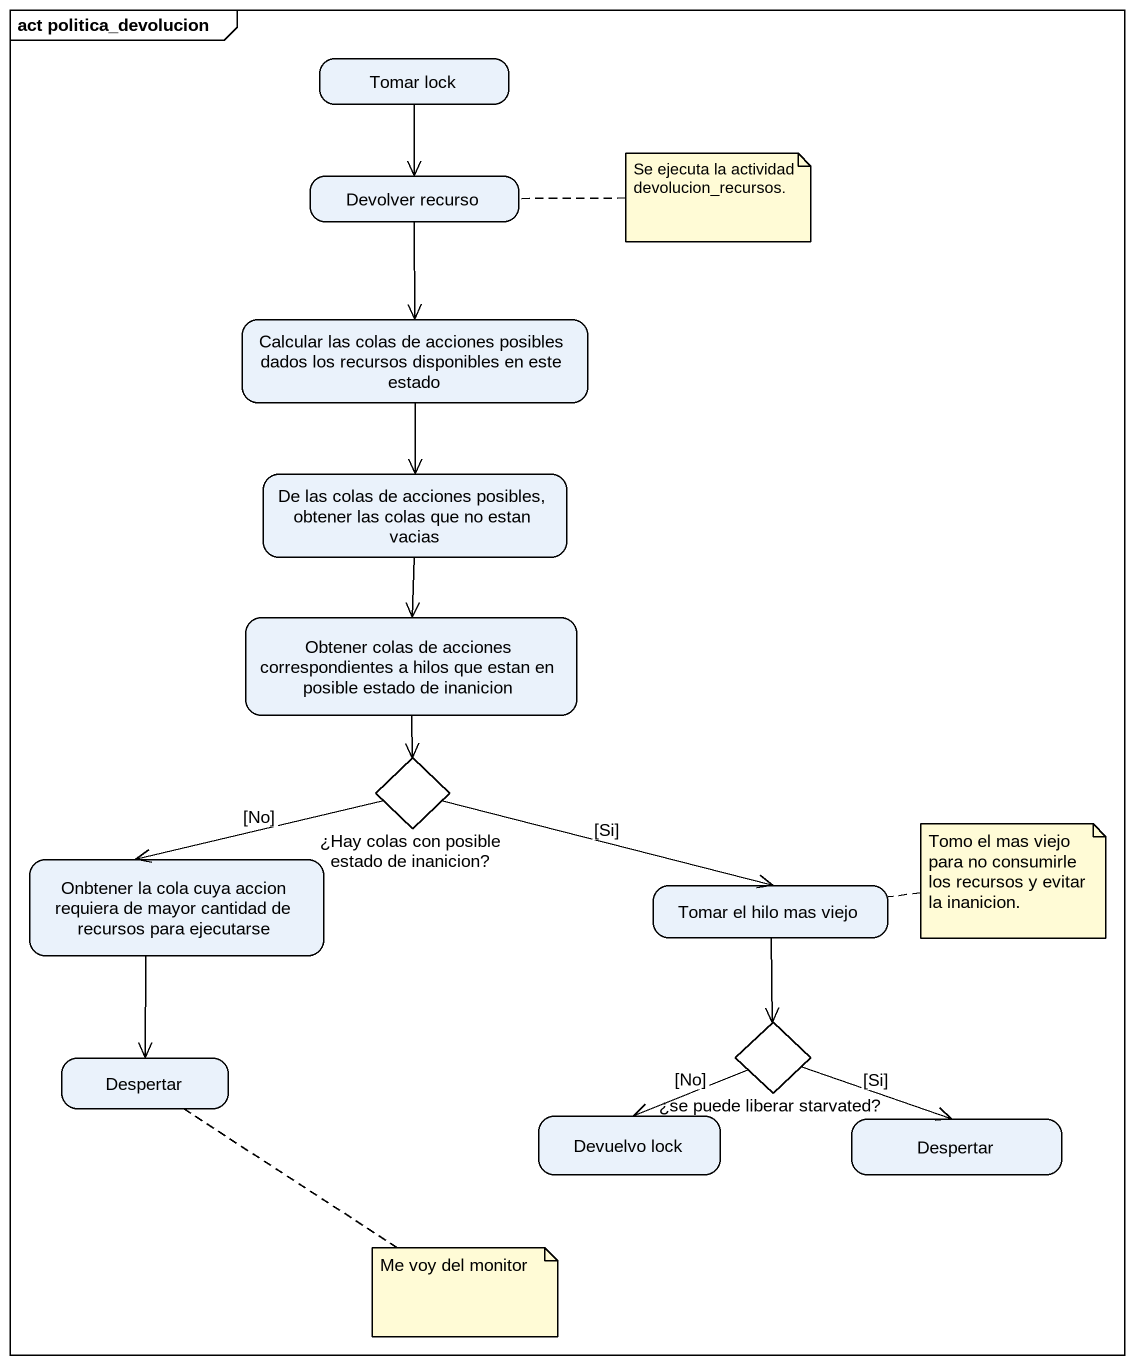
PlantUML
@startuml
mainframe act politica_devolucion
hide empty description
state "Tomar lock" as Tomar_lock
state "Devolver recurso" as Devolver_recurso
state "Calcular las colas de acciones posibles dados los recursos disponibles en este estado" as Calcular_las_colas_de
state "De las colas de acciones posibles, obtener las colas que no estan vacias" as De_las_colas_de_acciones
state "Obtener colas de acciones correspondientes a hilos que estan en posible estado de inanicion" as Obtener_colas_de_acciones
state "¿Hay colas con posible estado de inanicion?" as Hay_colas_con_posible <<choice>>
state "Onbtener la cola cuya accion requiera de mayor cantidad de recursos para ejecutarse" as Onbtener_la_cola_cuya
state "Tomar el hilo mas viejo" as Tomar_el_hilo_mas_viejo
state Despertar
state "¿se puede liberar starvated?" as se_puede_liberar_starvated <<choice>>
state "Devuelvo lock" as Devuelvo_lock
state "Despertar" as Despertar_2
Tomar_lock --> Devolver_recurso
Devolver_recurso --> Calcular_las_colas_de
Calcular_las_colas_de --> De_las_colas_de_acciones
De_las_colas_de_acciones --> Obtener_colas_de_acciones
Obtener_colas_de_acciones --> Hay_colas_con_posible
Hay_colas_con_posible -left-> Onbtener_la_cola_cuya : [No]
Hay_colas_con_posible -right-> Tomar_el_hilo_mas_viejo : [Si]
Onbtener_la_cola_cuya --> Despertar
Tomar_el_hilo_mas_viejo --> se_puede_liberar_starvated
se_puede_liberar_starvated --> Devuelvo_lock : [No]
se_puede_liberar_starvated -right-> Despertar_2 : [Si]
note right of Devolver_recurso : Se ejecuta la actividad devolucion_recursos.
note right of Tomar_el_hilo_mas_viejo : Tomo el mas viejo para no consumirle los recursos y evitar la inanicion.
note bottom of Despertar : Me voy del monitor
@enduml
